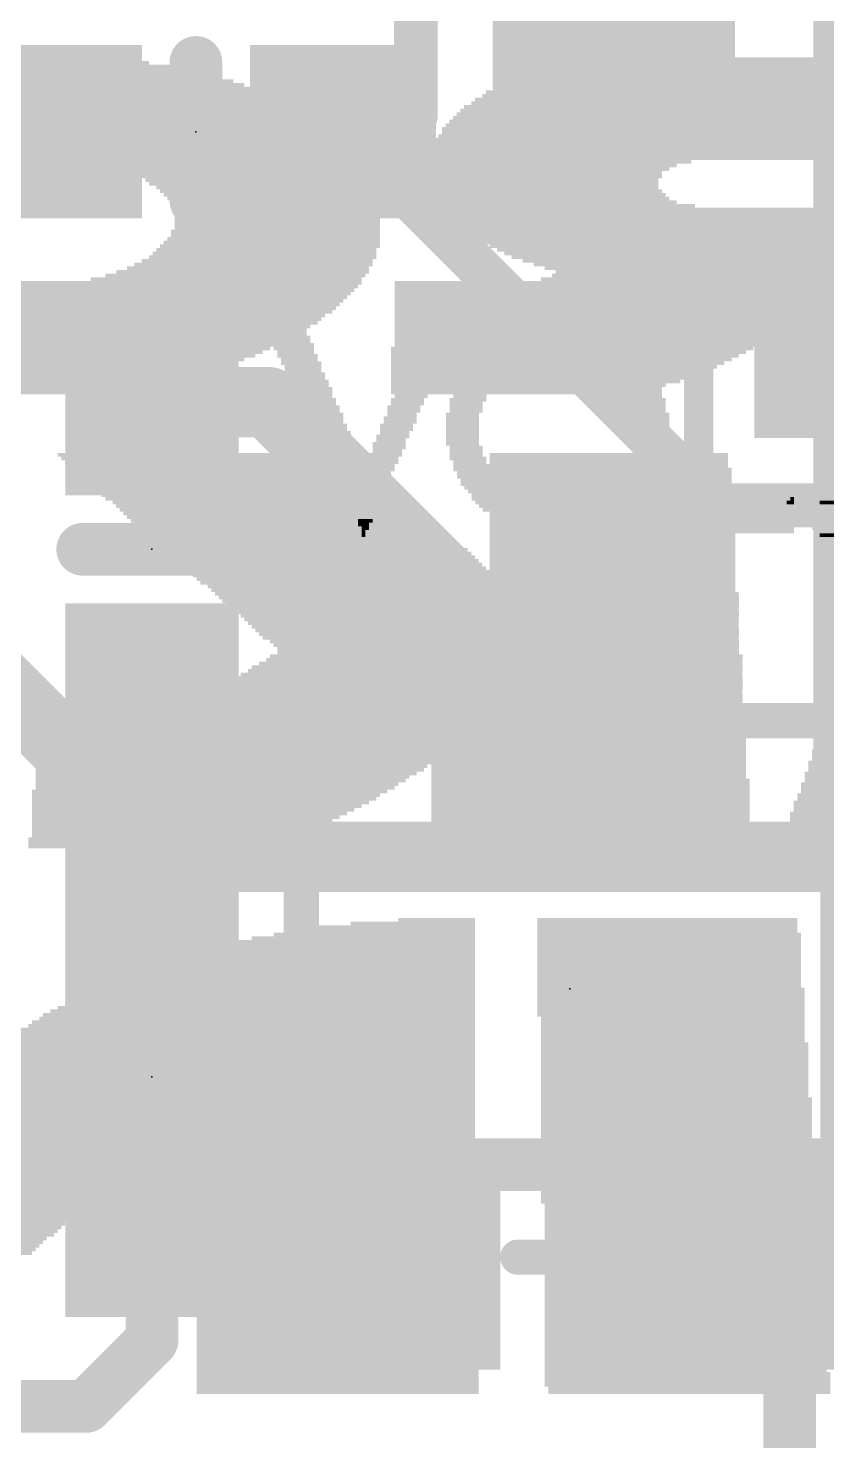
# Model space of a CAD drawing. Extents: x -8.6 to 58.7, y -9 to 29.5.
# Drawn here: x 12.11 to 16.72, y 4.88 to 13.04 of the extents above; entities that cross this region are included whole.
import ezdxf

# ---------------------------------------------------------------- set-up
doc = ezdxf.new("R2010")
doc.units = 0
for name, color, linetype in [('1', 12, 'CONTINUOUS'), ('16', 5, 'CONTINUOUS'), ('200', 132, 'CONTINUOUS'), ('201', 6, 'CONTINUOUS'), ('21', 40, 'CONTINUOUS'), ('23', 53, 'CONTINUOUS')]:
    doc.layers.add(name, color=color, linetype=linetype)

# ---------------------------------------------------------------- blocks, each defined once
blk = doc.blocks.new('RECT')
blk.add_solid([(-0.5, -0.5), (0.5, -0.5), (-0.5, 0.5), (0.5, 0.5)])

msp = doc.modelspace()

# ---------------------------------------------------------------- linework, layer by layer
at = {"layer": '1'}
for points, const_width in [([(14.351, 19.05), (14.351, 12.539)], 0.254), ([(13.931, 12.446), (14.024, 12.539)], 0.254), ([(14.024, 12.539), (14.351, 12.539)], 0.254), ([(13.931, 12.446), (16.09, 10.287)], 0.254), ([(12.827, 10.883), (13.5, 10.883)], 0.4064), ([(13.5, 10.883), (15.24, 9.143)], 0.4064), ([(16.09, 10.287), (18.846, 10.287)], 0.254), ([(12.827, 9.183), (12.827, 7.835)], 0.4064), ([(12.827, 6.135), (12.827, 5.461)], 0.3048), ([(16.24, 5.893), (16.51, 5.623)], 0.3048), ([(16.51, 5.623), (16.51, 3.81)], 0.3048), ([(12.827, 5.461), (12.446, 5.08)], 0.3048), ([(12.446, 5.08), (9.525, 5.08)], 0.3048)]:
    msp.add_lwpolyline(points, dxfattribs=dict(at, const_width=const_width))
for points, const_width in [([(14.024, 12.6025, 1), (14.024, 12.4755)], 0.127), ([(14.0689, 12.4941, 1), (13.9791, 12.5839)], 0.127), ([(14.351, 12.4755, 1), (14.351, 12.6025)], 0.127), ([(13.9759, 12.4909, 1), (13.8861, 12.4011)], 0.127), ([(14.2875, 12.539, 1), (14.4145, 12.539)], 0.127), ([(13.8861, 12.4909, 1), (13.9759, 12.4011)], 0.127), ([(12.827, 10.9846, 1), (12.827, 10.7814)], 0.2032), ([(13.5718, 10.9548, 1), (13.4282, 10.8112)], 0.2032), ([(13.5, 10.7814, 1), (13.5, 10.9846)], 0.2032), ([(16.09, 10.3505, 1), (16.09, 10.2235)], 0.127), ([(16.0451, 10.2421, 1), (16.1349, 10.3319)], 0.127), ([(12.9286, 9.183, 1), (12.7254, 9.183)], 0.2032), ([(15.1682, 9.0712, 1), (15.3118, 9.2148)], 0.2032), ([(12.7254, 7.835, 1), (12.9286, 7.835)], 0.2032), ([(12.9032, 6.135, 1), (12.7508, 6.135)], 0.1524), ([(16.2939, 5.9469, 1), (16.1861, 5.8391)], 0.1524), ([(16.5862, 5.623, 1), (16.4338, 5.623)], 0.1524), ([(16.4561, 5.5691, 1), (16.5639, 5.6769)], 0.1524), ([(12.8809, 5.4071, 1), (12.7731, 5.5149)], 0.1524), ([(12.7508, 5.461, 1), (12.9032, 5.461)], 0.1524), ([(12.446, 5.0038, 1), (12.446, 5.1562)], 0.1524), ([(12.3921, 5.1339, 1), (12.4999, 5.0261)], 0.1524)]:
    msp.add_lwpolyline(points, format="xyb", dxfattribs=dict(at, const_width=const_width))
at = {"layer": '16'}
for points, const_width in [([(16.8504, 16.891), (16.8504, 8.3414)], 0.4064), ([(10.668, 10.541), (12.954, 8.255)], 0.4064), ([(16.8504, 8.3414), (18.6802, 8.3414)], 0.508), ([(16.8504, 8.3414), (16.764, 8.255)], 0.4064), ([(12.954, 8.255), (16.764, 8.255)], 0.4064), ([(18.161, 6.477), (11.557, 6.477)], 0.3048)]:
    msp.add_lwpolyline(points, dxfattribs=dict(at, const_width=const_width))
for points, const_width in [([(16.8504, 8.4684, 1), (16.8504, 8.2144)], 0.254), ([(16.9222, 8.2696, 1), (16.7786, 8.4132)], 0.2032), ([(12.954, 8.3566, 1), (12.954, 8.1534)], 0.2032), ([(12.8822, 8.1832, 1), (13.0258, 8.3268)], 0.2032), ([(16.6922, 8.3268, 1), (16.8358, 8.1832)], 0.2032), ([(16.7488, 8.3414, 1), (16.952, 8.3414)], 0.2032), ([(16.764, 8.1534, 1), (16.764, 8.3566)], 0.2032)]:
    msp.add_lwpolyline(points, format="xyb", dxfattribs=dict(at, const_width=const_width))
at = {"layer": '21'}
for points, const_width in [([(13.081, 12.046), (13.081, 12.846)], 0.3048), ([(12.427, 10.033), (13.227, 10.033)], 0.3048), ([(13.69, 6.643), (13.69, 9.043)], 0.2032), ([(13.69, 9.043), (14.29, 9.043)], 0.2032), ([(16.14, 9.043), (16.79, 9.043)], 0.2032), ([(16.79, 9.043), (16.79, 6.643)], 0.2032), ([(13.227, 6.985), (12.427, 6.985)], 0.3048), ([(14.94, 5.943), (15.49, 5.943)], 0.2032)]:
    msp.add_lwpolyline(points, dxfattribs=dict(at, const_width=const_width))
for points, const_width in [([(13.1572, 12.846, 1), (13.0048, 12.846)], 0.1524), ([(13.0048, 12.046, 1), (13.1572, 12.046)], 0.1524), ([(12.427, 10.1092, 1), (12.427, 9.9568)], 0.1524), ([(13.227, 9.9568, 1), (13.227, 10.1092)], 0.1524), ([(13.7408, 9.043, 1), (13.6392, 9.043)], 0.1016), ([(13.69, 9.0938, 1), (13.69, 8.9922)], 0.1016), ([(14.29, 8.9922, 1), (14.29, 9.0938)], 0.1016), ([(16.14, 9.0938, 1), (16.14, 8.9922)], 0.1016), ([(16.8408, 9.043, 1), (16.7392, 9.043)], 0.1016), ([(12.427, 7.0612, 1), (12.427, 6.9088)], 0.1524), ([(13.227, 6.9088, 1), (13.227, 7.0612)], 0.1524), ([(13.6392, 6.643, 1), (13.7408, 6.643)], 0.1016), ([(16.7392, 6.643, 1), (16.8408, 6.643)], 0.1016), ([(14.94, 5.9938, 1), (14.94, 5.8922)], 0.1016), ([(15.49, 5.8922, 1), (15.49, 5.9938)], 0.1016)]:
    msp.add_lwpolyline(points, format="xyb", dxfattribs=dict(at, const_width=const_width))
at = {"layer": '23'}
for p in [(13.081, 12.446), (12.827, 10.033), (15.24, 7.493), (12.827, 6.985)]:
    msp.add_point(p, dxfattribs=at)

# ---------------------------------------------------------------- block references
at = {"layer": '1'}
for p, xscale, yscale, rotation in [((15.494, 13.39), 1.4, 1.4, 180), ((14.24, 5.893), 1.2, 1.2, 90), ((16.24, 5.893), 1.2, 1.2, 90)]:
    msp.add_blockref('RECT', p, dxfattribs=dict(at, xscale=xscale, yscale=yscale, rotation=rotation))
at = {"layer": '1', "xscale": 1.075}
for p, rotation in [((12.231, 12.446), 180), ((13.931, 12.446), 180), ((12.827, 10.883), 90), ((12.827, 9.183), 90), ((12.827, 7.835), 270), ((12.827, 6.135), 270)]:
    msp.add_blockref('RECT', p, dxfattribs=dict(at, rotation=rotation))
at = {"layer": '1', "yscale": 1.2, "rotation": 90}
msp.add_blockref('RECT', (16.907, 11.176), dxfattribs=at)
at = {"layer": '1', "xscale": 1.6, "yscale": 1.5}
msp.add_blockref('RECT', (15.24, 9.143), dxfattribs=at)
at = {"layer": '200', "yscale": 0.0212}
for p, xscale in [((15.1704, 11.3408), 0.2327), ((13.6047, 11.3196), 0.2751), ((13.6047, 11.2985), 0.2327), ((13.6047, 11.2773), 0.2327), ((13.6259, 11.2562), 0.2327), ((14.4828, 11.3196), 0.2962), ((14.4828, 11.2985), 0.2539), ((14.4616, 11.2562), 0.2116), ((14.4722, 11.2773), 0.2327), ((15.1599, 11.2562), 0.6771), ((15.1704, 11.2773), 0.6136), ((15.1704, 11.2985), 0.529), ((15.1704, 11.3196), 0.402), ((15.985, 11.3196), 0.2116), ((15.985, 11.2985), 0.1693), ((15.985, 11.2773), 0.1693), ((15.985, 11.2562), 0.1693), ((13.6259, 11.235), 0.2327), ((13.647, 11.2138), 0.2327), ((13.647, 11.1927), 0.2327), ((13.6576, 11.1715), 0.2116), ((14.4193, 11.1715), 0.2116), ((14.4405, 11.2138), 0.2116), ((14.4299, 11.1927), 0.1904), ((14.4511, 11.235), 0.1904), ((15.1704, 11.1715), 0.9098), ((15.1704, 11.1927), 0.8675), ((15.1704, 11.2138), 0.7829), ((15.1704, 11.235), 0.7405), ((15.985, 11.235), 0.1693), ((15.985, 11.2138), 0.1693), ((15.985, 11.1927), 0.1693), ((15.985, 11.1715), 0.1693), ((13.6682, 11.1504), 0.2327), ((13.6788, 11.1292), 0.2116), ((13.6894, 11.1081), 0.2327), ((14.3982, 11.1081), 0.2116), ((14.4193, 11.1504), 0.2116), ((14.4087, 11.1292), 0.1904), ((14.8319, 11.1292), 0.3174), ((14.8107, 11.1081), 0.2751), ((14.8742, 11.1504), 0.3597), ((15.4666, 11.1504), 0.3597), ((15.509, 11.1292), 0.3174), ((15.5301, 11.1081), 0.2751), ((15.985, 11.1504), 0.1693), ((15.985, 11.1292), 0.1693), ((15.985, 11.1081), 0.1693), ((13.6999, 11.0869), 0.2116), ((13.6999, 11.0657), 0.2116), ((13.7211, 11.0446), 0.2116), ((13.7211, 11.0234), 0.2116), ((14.377, 11.0657), 0.2116), ((14.3664, 11.0446), 0.1904), ((14.3664, 11.0234), 0.1904), ((14.3876, 11.0869), 0.1904), ((14.7261, 11.0446), 0.2327), ((14.7261, 11.0234), 0.2327), ((14.7578, 11.0657), 0.2539), ((14.779, 11.0869), 0.2539), ((15.5619, 11.0869), 0.2539), ((15.583, 11.0657), 0.2539), ((15.6042, 11.0446), 0.2539), ((15.6148, 11.0234), 0.2327), ((15.985, 11.0869), 0.1693), ((15.985, 11.0657), 0.1693), ((15.985, 11.0446), 0.1693), ((15.985, 11.0234), 0.1693), ((13.7423, 11.0023), 0.2116), ((13.7423, 10.9811), 0.2116), ((13.7634, 10.9599), 0.2116), ((13.7634, 10.9388), 0.2116), ((14.3347, 10.9599), 0.2116), ((14.3241, 10.9388), 0.1904), ((14.3453, 11.0023), 0.1904), ((14.3453, 10.9811), 0.1904), ((14.6732, 10.9599), 0.2116), ((14.6732, 10.9388), 0.2116), ((14.7049, 11.0023), 0.2327), ((14.6944, 10.9811), 0.2116), ((15.6359, 11.0023), 0.2327), ((15.6465, 10.9811), 0.2116), ((15.6676, 10.9599), 0.2116), ((15.6676, 10.9388), 0.2116), ((15.985, 11.0023), 0.1693), ((15.985, 10.9811), 0.1693), ((15.985, 10.9599), 0.1693), ((15.985, 10.9388), 0.1693), ((13.7634, 10.9176), 0.2116), ((13.7846, 10.8965), 0.2116), ((13.7846, 10.8753), 0.2116), ((13.8057, 10.8542), 0.2116), ((14.2818, 10.8542), 0.1904), ((14.3029, 10.8965), 0.1904), ((14.3029, 10.8753), 0.1904), ((14.3241, 10.9176), 0.1904), ((14.6521, 10.8965), 0.2116), ((14.6415, 10.8753), 0.1904), ((14.6415, 10.8542), 0.1904), ((14.6626, 10.9176), 0.1904), ((15.6782, 10.9176), 0.1904), ((15.6888, 10.8965), 0.2116), ((15.6994, 10.8753), 0.1904), ((15.6994, 10.8542), 0.1904), ((15.985, 10.9176), 0.1693), ((15.985, 10.8965), 0.1693), ((15.985, 10.8753), 0.1693), ((15.985, 10.8542), 0.1693), ((13.8057, 10.833), 0.2116), ((13.8269, 10.8118), 0.2116), ((13.8269, 10.7907), 0.2116), ((13.8375, 10.7695), 0.1904), ((14.2606, 10.7907), 0.1904), ((14.2606, 10.7695), 0.1904), ((14.2818, 10.833), 0.1904), ((14.2712, 10.8118), 0.1693), ((14.6203, 10.8118), 0.1904), ((14.6203, 10.7907), 0.1904), ((14.6203, 10.7695), 0.1904), ((14.6415, 10.833), 0.1904), ((15.6994, 10.833), 0.1904), ((15.7205, 10.8118), 0.1904), ((15.7205, 10.7907), 0.1904), ((15.7205, 10.7695), 0.1904), ((15.985, 10.833), 0.1693), ((15.985, 10.8118), 0.1693), ((15.985, 10.7907), 0.1693), ((15.985, 10.7695), 0.1693), ((13.848, 10.7484), 0.2116), ((13.8586, 10.7272), 0.1904), ((13.8692, 10.706), 0.2116), ((13.8798, 10.6849), 0.1904), ((14.2183, 10.6849), 0.1904), ((14.2289, 10.706), 0.1693), ((14.2395, 10.7484), 0.1904), ((14.2395, 10.7272), 0.1904), ((14.6203, 10.7484), 0.1904), ((14.6203, 10.7272), 0.1904), ((14.6203, 10.706), 0.1904), ((14.6203, 10.6849), 0.1904), ((15.7205, 10.7484), 0.1904), ((15.7205, 10.7272), 0.1904), ((15.7205, 10.706), 0.1904), ((15.7205, 10.6849), 0.1904), ((15.985, 10.7484), 0.1693), ((15.985, 10.7272), 0.1693), ((15.985, 10.706), 0.1693), ((15.985, 10.6849), 0.1693), ((13.8798, 10.6637), 0.1904), ((13.9009, 10.6426), 0.1904), ((13.9009, 10.6214), 0.1904), ((13.9221, 10.6003), 0.1904), ((14.1972, 10.6426), 0.1904), ((14.1972, 10.6214), 0.1904), ((14.1866, 10.6003), 0.1693), ((14.2077, 10.6637), 0.1693), ((14.6203, 10.6637), 0.1904), ((14.6203, 10.6426), 0.1904), ((14.6415, 10.6214), 0.1904), ((14.6415, 10.6003), 0.1904), ((15.6994, 10.6214), 0.1904), ((15.6994, 10.6003), 0.1904), ((15.7205, 10.6637), 0.1904), ((15.7205, 10.6426), 0.1904), ((15.985, 10.6637), 0.1693), ((15.985, 10.6426), 0.1693), ((15.985, 10.6214), 0.1693), ((15.985, 10.6003), 0.1693), ((13.9221, 10.5791), 0.1904), ((13.9433, 10.5579), 0.1904), ((13.9433, 10.5368), 0.1904), ((14.1548, 10.5368), 0.1904), ((14.176, 10.5791), 0.1904), ((14.1654, 10.5579), 0.1693), ((14.6415, 10.5791), 0.1904), ((14.6521, 10.5579), 0.2116), ((14.6626, 10.5368), 0.1904), ((15.6888, 10.5579), 0.2116), ((15.6782, 10.5368), 0.1904), ((15.6994, 10.5791), 0.1904), ((15.985, 10.5791), 0.1693), ((15.985, 10.5579), 0.1693), ((15.985, 10.5368), 0.1693), ((13.9433, 10.5156), 0.1904), ((14.049, 10.4945), 0.3597), ((14.0385, 10.4733), 0.3385), ((14.049, 10.4522), 0.3174), ((14.1443, 10.5156), 0.1693), ((14.6732, 10.5156), 0.2116), ((14.6732, 10.4945), 0.2116), ((14.7049, 10.4522), 0.2327), ((14.6944, 10.4733), 0.2116), ((15.6359, 10.4522), 0.2327), ((15.6465, 10.4733), 0.2116), ((15.6676, 10.5156), 0.2116), ((15.6676, 10.4945), 0.2116), ((15.985, 10.5156), 0.1693), ((15.985, 10.4945), 0.1693), ((15.985, 10.4733), 0.1693), ((15.985, 10.4522), 0.1693), ((14.049, 10.431), 0.3174), ((14.049, 10.4098), 0.2751), ((14.049, 10.3887), 0.2751), ((14.049, 10.3675), 0.2327), ((14.7261, 10.431), 0.2327), ((14.7261, 10.4098), 0.2327), ((14.7578, 10.3887), 0.2539), ((14.779, 10.3675), 0.2539), ((15.5619, 10.3675), 0.2539), ((15.583, 10.3887), 0.2539), ((15.6148, 10.431), 0.2327), ((15.6148, 10.4098), 0.2327), ((15.985, 10.431), 0.1693), ((15.985, 10.4098), 0.1693), ((15.985, 10.3887), 0.1693), ((15.985, 10.3675), 0.1693), ((14.049, 10.3464), 0.2327), ((14.049, 10.3252), 0.1904), ((14.049, 10.304), 0.1904), ((14.0596, 10.2829), 0.1693), ((14.8107, 10.3464), 0.2751), ((14.8319, 10.3252), 0.3174), ((14.8742, 10.304), 0.3597), ((15.1704, 10.2829), 0.9098), ((15.4666, 10.304), 0.3597), ((15.509, 10.3252), 0.3174), ((15.5301, 10.3464), 0.2751), ((15.985, 10.3464), 0.1693), ((15.985, 10.3252), 0.1693), ((15.985, 10.304), 0.1693), ((16.2178, 10.2829), 0.6347), ((16.514, 10.304), 0.0423), ((16.5246, 10.3252), 0.0212), ((16.7256, 10.2829), 0.1693), ((16.7256, 10.304), 0.0846), ((14.049, 10.2617), 0.1481), ((14.0596, 10.2406), 0.127), ((14.049, 10.2194), 0.1058), ((14.0596, 10.1982), 0.0846), ((15.1704, 10.2617), 0.8675), ((15.1704, 10.2406), 0.7829), ((15.1704, 10.2194), 0.7405), ((15.1704, 10.1982), 0.6982), ((16.2178, 10.2617), 0.6347), ((16.2178, 10.2406), 0.6347), ((16.2178, 10.2194), 0.6347), ((16.2178, 10.1982), 0.6347), ((16.7256, 10.2406), 0.2116), ((16.7256, 10.2194), 0.2116), ((16.7256, 10.1982), 0.2116), ((16.7256, 10.2617), 0.1693), ((14.049, 10.1771), 0.0635), ((14.0596, 10.1559), 0.0423), ((14.049, 10.1348), 0.0212), ((14.049, 10.1136), 0.0212), ((15.1704, 10.1771), 0.6136), ((15.1704, 10.1559), 0.529), ((15.1704, 10.1348), 0.402), ((15.1704, 10.1136), 0.2327), ((16.2072, 10.1348), 0.6559), ((16.2178, 10.1771), 0.6347), ((16.2178, 10.1559), 0.6347), ((16.7256, 10.1771), 0.2116), ((16.7256, 10.1559), 0.1693), ((16.7256, 10.1348), 0.127), ((16.7256, 10.1136), 0.0846)]:
    msp.add_blockref('RECT', p, dxfattribs=dict(at, xscale=xscale))
at = {"layer": '201', "yscale": 0.0212, "rotation": 180}
for p, xscale in [((12.3767, 12.8219), 1.1637), ((12.3767, 12.843), 0.8675), ((12.3661, 12.8642), 0.3385), ((16.5872, 12.8219), 2.8564), ((16.6507, 12.843), 2.7294), ((16.7459, 12.8642), 2.539), ((12.3661, 12.7372), 1.8619), ((12.3661, 12.7584), 1.735), ((12.3661, 12.7796), 1.5657), ((12.3767, 12.8007), 1.3753), ((16.4708, 12.7372), 3.1314), ((16.492, 12.7584), 3.0891), ((16.5131, 12.7796), 3.0045), ((16.5449, 12.8007), 2.941), ((12.3661, 12.6526), 2.3274), ((12.3556, 12.6738), 2.2216), ((12.3661, 12.6949), 2.1158), ((12.3661, 12.7161), 1.9889), ((16.3862, 12.6526), 3.3007), ((16.3968, 12.6738), 3.2795), ((16.4179, 12.6949), 3.2372), ((16.4391, 12.7161), 3.1949), ((12.3556, 12.568), 2.6871), ((12.3556, 12.5891), 2.6025), ((12.3556, 12.6103), 2.5178), ((12.3556, 12.6314), 2.4332), ((16.3333, 12.568), 3.4488), ((16.3439, 12.5891), 3.4276), ((16.3545, 12.6103), 3.3642), ((16.365, 12.6314), 3.343), ((12.345, 12.4833), 2.9622), ((12.3556, 12.5045), 2.8987), ((12.345, 12.5257), 2.8352), ((12.345, 12.5468), 2.7506), ((16.291, 12.4833), 3.5334), ((16.3016, 12.5045), 3.5123), ((16.3121, 12.5257), 3.4911), ((16.3227, 12.5468), 3.4699), ((12.3344, 12.3987), 3.1949), ((12.345, 12.4199), 3.1314), ((12.345, 12.441), 3.0891), ((12.345, 12.4622), 3.0045), ((16.2698, 12.3987), 3.6181), ((16.2804, 12.4199), 3.5969), ((16.2804, 12.4622), 3.5546), ((16.291, 12.441), 3.5757), ((12.3344, 12.3141), 3.3642), ((12.3344, 12.3352), 3.3218), ((12.3344, 12.3564), 3.2795), ((12.3344, 12.3775), 3.2372), ((16.2592, 12.3352), 3.6392), ((16.2592, 12.3141), 3.6392), ((16.2698, 12.3775), 3.6181), ((16.2698, 12.3564), 3.6181), ((11.4246, 12.2718), 1.6292), ((12.3344, 12.2929), 3.4065), ((13.2336, 12.2718), 1.608), ((13.3077, 12.2506), 1.5022), ((16.2592, 12.2929), 3.6392), ((15.1484, 12.2506), 1.4176), ((15.1908, 12.2718), 1.5022), ((13.3606, 12.2294), 1.4388), ((13.3923, 12.2083), 1.3753), ((13.424, 12.1871), 1.3541), ((13.4452, 12.166), 1.3118), ((15.1061, 12.2083), 1.333), ((15.1061, 12.1871), 1.333), ((15.0955, 12.166), 1.3118), ((15.1273, 12.2294), 1.3753), ((13.4664, 12.1448), 1.3118), ((13.4875, 12.1236), 1.2695), ((13.4981, 12.1025), 1.2483), ((13.5193, 12.0813), 1.2483), ((15.0955, 12.1448), 1.3118), ((15.1061, 12.1236), 1.2907), ((15.1167, 12.1025), 1.3118), ((15.1273, 12.0813), 1.333), ((13.5298, 12.0602), 1.2272), ((13.5404, 12.039), 1.206), ((13.5404, 12.0179), 1.206), ((13.551, 11.9967), 1.1849), ((15.1484, 12.0602), 1.333), ((15.1802, 12.039), 1.3541), ((15.2331, 12.0179), 1.4599), ((16.3227, 11.9967), 3.5969), ((13.551, 11.9755), 1.1849), ((13.551, 11.9544), 1.1849), ((13.551, 11.9332), 1.1849), ((13.551, 11.9121), 1.1849), ((16.3333, 11.9755), 3.5757), ((16.3544, 11.9544), 3.5757), ((16.365, 11.9332), 3.5546), ((16.3756, 11.9121), 3.5334), ((13.5298, 11.8274), 1.2272), ((13.5404, 11.8697), 1.206), ((13.5404, 11.8486), 1.206), ((13.551, 11.8909), 1.1849), ((16.3862, 11.8909), 3.5123), ((16.3968, 11.8697), 3.4911), ((16.4073, 11.8486), 3.4699), ((16.4285, 11.8274), 3.4276), ((13.4769, 11.7428), 1.2907), ((13.4875, 11.764), 1.2695), ((13.5087, 11.7851), 1.2695), ((13.5193, 11.8063), 1.2483), ((16.4391, 11.8063), 3.4065), ((16.4708, 11.7851), 3.3853), ((16.492, 11.764), 3.343), ((16.5131, 11.7428), 3.3007), ((13.4135, 11.6793), 1.3753), ((13.4346, 11.7005), 1.333), ((13.4664, 11.7216), 1.3118), ((16.5343, 11.7216), 3.2584), ((16.566, 11.7005), 3.1949), ((16.5978, 11.6793), 3.1314), ((13.2548, 11.5947), 1.5657), ((13.3077, 11.6159), 1.5022), ((13.35, 11.637), 1.4599), ((13.3817, 11.6582), 1.3964), ((16.6295, 11.5947), 3.1103), ((16.6295, 11.6582), 3.0679), ((16.6612, 11.6159), 3.0468), ((16.6718, 11.637), 3.0256), ((12.2815, 11.5735), 3.5123), ((12.2815, 11.5524), 3.4699), ((12.2709, 11.5312), 3.4488), ((12.2709, 11.5101), 3.4065), ((16.2063, 11.5735), 3.9566), ((16.2063, 11.5524), 3.9566), ((16.2063, 11.5312), 3.9566), ((15.5293, 11.5101), 2.6025), ((12.2709, 11.4889), 3.3642), ((12.2709, 11.4677), 3.3218), ((12.2709, 11.4466), 3.2795), ((12.2709, 11.4254), 3.2372), ((15.4975, 11.4677), 2.539), ((15.4764, 11.4466), 2.4967), ((15.4552, 11.4254), 2.4544), ((15.5081, 11.4889), 2.5601), ((12.2709, 11.4043), 3.1949), ((12.2603, 11.3831), 3.1314), ((12.2603, 11.362), 3.0891), ((12.2603, 11.3408), 3.0468), ((15.4023, 11.362), 2.3486), ((15.4341, 11.4043), 2.412), ((15.4235, 11.3831), 2.3909), ((15.3812, 11.3408), 2.3062), ((12.2603, 11.3196), 2.9621), ((12.2603, 11.2985), 2.9198), ((12.2603, 11.2773), 2.8352), ((12.2498, 11.2562), 2.7717), ((15.3706, 11.3196), 2.2851), ((15.3494, 11.2985), 2.2428), ((15.3283, 11.2773), 2.2005), ((15.3177, 11.2562), 2.1793), ((12.2498, 11.235), 2.6871), ((12.2498, 11.2138), 2.6025), ((12.2498, 11.1927), 2.5178), ((12.2498, 11.1715), 2.4332), ((15.2542, 11.1927), 2.0947), ((15.2331, 11.1715), 2.0523), ((15.2965, 11.235), 2.137), ((15.2754, 11.2138), 2.0947), ((12.2498, 11.1504), 2.3486), ((12.2392, 11.1292), 2.2428), ((12.2392, 11.1081), 2.1581), ((15.2119, 11.1504), 2.01), ((15.1908, 11.1292), 1.9677), ((15.1696, 11.1081), 1.9254), ((12.2392, 11.0869), 2.0312), ((12.2392, 11.0657), 1.9042), ((12.2392, 11.0446), 1.7773), ((12.2392, 11.0234), 1.608), ((15.0955, 11.0446), 1.7773), ((15.1484, 11.0869), 1.8831), ((15.1273, 11.0657), 1.8408), ((15.0744, 11.0234), 1.735), ((12.2392, 11.0023), 1.4388), ((12.2392, 10.9811), 1.2272), ((12.2286, 10.9599), 0.9521), ((12.2286, 10.9388), 0.529), ((15.0426, 11.0023), 1.6715), ((15.0003, 10.9811), 1.5869), ((14.958, 10.9599), 1.5022), ((14.884, 10.9388), 1.3541), ((13.1278, 10.5791), 1.6927), ((13.1596, 10.5579), 1.7138), ((13.1807, 10.5368), 1.7138), ((15.4658, 10.5791), 1.3753), ((15.4658, 10.5579), 1.3753), ((15.4658, 10.5368), 1.3753), ((13.2019, 10.5156), 1.7138), ((13.223, 10.4945), 1.7138), ((13.2442, 10.4733), 1.7138), ((13.2865, 10.4522), 1.7138), ((15.4658, 10.5156), 1.3753), ((15.4764, 10.4945), 1.3964), ((15.4764, 10.4733), 1.3964), ((15.4764, 10.4522), 1.3964), ((13.3077, 10.431), 1.7138), ((13.3288, 10.4098), 1.7138), ((13.35, 10.3887), 1.7138), ((13.3711, 10.3675), 1.7138), ((15.4764, 10.431), 1.3964), ((15.4764, 10.4098), 1.3964), ((15.4764, 10.3887), 1.3964), ((15.4764, 10.3675), 1.3964), ((13.4029, 10.3464), 1.735), ((13.424, 10.3252), 1.735), ((13.4558, 10.304), 1.7138), ((13.4769, 10.2829), 1.7138), ((15.4764, 10.3464), 1.3964), ((15.4764, 10.3252), 1.3964), ((15.4764, 10.304), 1.3964), ((15.4764, 10.2829), 1.3964), ((13.4981, 10.2617), 1.7138), ((13.5298, 10.2406), 1.735), ((13.551, 10.2194), 1.735), ((13.5721, 10.1982), 1.735), ((15.4764, 10.2617), 1.3964), ((15.4764, 10.2406), 1.3964), ((15.4764, 10.2194), 1.3964), ((15.4764, 10.1982), 1.3964), ((13.5933, 10.1771), 1.735), ((13.6145, 10.1559), 1.735), ((13.6568, 10.1348), 1.735), ((13.6779, 10.1136), 1.735), ((15.4764, 10.1771), 1.3964), ((15.4764, 10.1559), 1.3964), ((15.487, 10.1348), 1.4176), ((15.487, 10.1136), 1.4176), ((13.6991, 10.0925), 1.735), ((13.7203, 10.0713), 1.735), ((13.7414, 10.0501), 1.735), ((13.7732, 10.029), 1.7561), ((15.487, 10.0925), 1.4176), ((15.487, 10.0713), 1.4176), ((15.487, 10.0501), 1.4176), ((15.487, 10.029), 1.4176), ((13.7943, 10.0078), 1.7561), ((13.826, 9.9867), 1.735), ((13.8472, 9.9655), 1.735), ((15.487, 10.0078), 1.4176), ((15.487, 9.9867), 1.4176), ((15.487, 9.9655), 1.4176), ((13.8684, 9.9444), 1.735), ((13.8895, 9.9232), 1.735), ((14.6195, 9.902), 3.1526), ((14.6301, 9.8809), 3.1314), ((15.487, 9.9444), 1.4176), ((15.487, 9.9232), 1.4176), ((14.6406, 9.8597), 3.1103), ((14.6512, 9.8386), 3.0891), ((14.6724, 9.8174), 3.0468), ((14.683, 9.7962), 3.0256), ((14.7041, 9.7751), 3.0256), ((14.7147, 9.7539), 3.0045), ((14.7253, 9.7328), 2.9833), ((14.7359, 9.7116), 2.9621), ((14.7464, 9.6905), 2.941), ((14.7676, 9.6693), 2.8987), ((14.7782, 9.6481), 2.8775), ((14.7887, 9.627), 2.8564), ((14.7993, 9.6058), 2.8352), ((14.8099, 9.5847), 2.814), ((14.8205, 9.5635), 2.7929), ((14.8311, 9.5423), 2.7717), ((14.8416, 9.5212), 2.7506), ((14.8628, 9.5), 2.7083), ((14.8734, 9.4789), 2.6871), ((14.884, 9.4577), 2.6659), ((14.8628, 9.3942), 2.7506), ((14.8734, 9.4154), 2.7294), ((14.884, 9.4366), 2.6659), ((14.7887, 9.3096), 2.8987), ((14.8099, 9.3308), 2.8564), ((14.8205, 9.3519), 2.8352), ((14.8416, 9.3731), 2.7929), ((14.7147, 9.225), 3.0468), ((14.7359, 9.2461), 3.0045), ((14.757, 9.2673), 2.9622), ((14.7676, 9.2885), 2.941), ((14.6512, 9.1403), 3.1737), ((14.6618, 9.1615), 3.1526), ((14.683, 9.1827), 3.1103), ((14.7041, 9.2038), 3.0679), ((14.2175, 9.0557), 4.0835), ((14.556, 9.0769), 3.3642), ((14.6089, 9.098), 3.2584), ((14.6301, 9.1192), 3.216), ((18.5549, 9.098), 3.6604), ((14.2175, 9.0346), 4.0835), ((14.2175, 9.0134), 4.0835), ((13.4769, 8.9922), 2.6025), ((13.4558, 8.9711), 2.5601), ((15.5293, 8.9922), 1.4599), ((15.5293, 8.9711), 1.4599), ((18.5761, 8.9711), 3.7873), ((18.5655, 9.0346), 3.7238), ((18.5761, 9.0134), 3.745), ((18.5761, 8.9922), 3.745), ((13.3817, 8.8864), 2.4544), ((13.4135, 8.9288), 2.5178), ((13.3923, 8.9076), 2.4755), ((13.4346, 8.9499), 2.5178), ((15.5293, 8.9499), 1.4599), ((15.5293, 8.9288), 1.4599), ((15.5293, 8.9076), 1.4599), ((15.5293, 8.8864), 1.4599), ((18.5866, 8.9076), 3.8508), ((18.5972, 8.8864), 3.872), ((18.5866, 8.9499), 3.8085), ((18.5866, 8.9288), 3.8085), ((13.3288, 8.823), 2.3486), ((13.3606, 8.8653), 2.412), ((13.3394, 8.8441), 2.3697), ((15.5293, 8.8653), 1.4599), ((15.5293, 8.8441), 1.4599), ((15.5293, 8.823), 1.4599), ((18.5866, 8.8653), 3.8931), ((18.5972, 8.8441), 3.9143), ((18.5972, 8.823), 3.9143), ((13.2759, 8.7595), 2.2428), ((13.3077, 8.8018), 2.3062), ((13.2865, 8.7807), 2.2639), ((13.2548, 8.7383), 2.2005), ((15.5293, 8.8018), 1.4599), ((15.5293, 8.7807), 1.4599), ((15.5293, 8.7595), 1.4599), ((15.5293, 8.7383), 1.4599), ((18.6078, 8.7383), 4.0201), ((18.5972, 8.8018), 3.9566), ((18.6078, 8.7807), 3.9777), ((18.6078, 8.7595), 3.9777), ((13.2336, 8.7172), 2.1581), ((13.223, 8.696), 2.137), ((13.2019, 8.6749), 2.0947), ((13.1913, 8.6537), 2.0735), ((15.5293, 8.7172), 1.4599), ((15.5399, 8.696), 1.4811), ((15.5399, 8.6749), 1.4811), ((15.5399, 8.6537), 1.4811), ((18.6184, 8.6749), 4.0835), ((18.6184, 8.6537), 4.0835), ((18.6184, 8.7172), 4.0412), ((18.6184, 8.696), 4.0412), ((13.1596, 8.6325), 2.0523), ((13.1384, 8.6114), 2.01), ((13.1278, 8.5902), 1.9889), ((13.1067, 8.5691), 1.9466), ((15.5399, 8.6325), 1.4811), ((15.5399, 8.6114), 1.4811), ((15.5399, 8.5902), 1.4811), ((15.5399, 8.5691), 1.4811), ((17.3066, 8.5691), 1.5446), ((18.629, 8.6114), 4.147), ((17.3172, 8.5902), 1.5234), ((18.629, 8.6325), 4.1047), ((13.0855, 8.5479), 1.9042), ((13.0644, 8.5268), 1.8619), ((13.0432, 8.5056), 1.8196), ((13.022, 8.4844), 1.7773), ((15.5399, 8.5479), 1.4811), ((15.5399, 8.5268), 1.4811), ((15.5399, 8.5056), 1.4811), ((15.5399, 8.4844), 1.4811), ((17.2854, 8.5056), 1.5445), ((17.2748, 8.4844), 1.5234), ((17.296, 8.5479), 1.5234), ((17.296, 8.5268), 1.5234), ((13.0009, 8.4633), 1.735), ((12.9797, 8.4421), 1.6927), ((12.948, 8.421), 1.6292), ((12.9268, 8.3998), 1.5869), ((15.5399, 8.4633), 1.4811), ((15.5399, 8.4421), 1.4811), ((15.5399, 8.421), 1.4811), ((15.5399, 8.3998), 1.4811), ((17.2643, 8.4421), 1.5446), ((17.2643, 8.421), 1.5446), ((17.2537, 8.3998), 1.5234), ((17.2748, 8.4633), 1.5234), ((12.8422, 8.3575), 1.4599), ((12.7258, 8.3152), 1.2272), ((12.7893, 8.3363), 1.3541), ((12.8845, 8.3786), 1.5022), ((15.5399, 8.3786), 1.4811), ((15.5399, 8.3575), 1.4811), ((15.5504, 8.3363), 1.5022), ((15.5504, 8.3152), 1.5022), ((17.2219, 8.3152), 1.5445), ((17.2431, 8.3786), 1.5445), ((17.2431, 8.3575), 1.5445), ((17.2325, 8.3363), 1.5234), ((14.1646, 7.8285), 1.0579), ((14.2386, 7.8497), 0.9098), ((14.3338, 7.8709), 0.7194), ((14.4714, 7.892), 0.4443), ((15.8043, 7.892), 1.5022), ((15.8043, 7.8709), 1.5022), ((15.8043, 7.8497), 1.5022), ((15.8043, 7.8285), 1.5022), ((17.4864, 7.892), 1.5657), ((13.953, 7.7439), 1.4811), ((14.0059, 7.7651), 1.3753), ((14.0482, 7.7862), 1.2907), ((14.1117, 7.8074), 1.1637), ((15.8149, 7.8074), 1.5234), ((15.8149, 7.7862), 1.5234), ((15.8149, 7.7651), 1.5234), ((15.8149, 7.7439), 1.5234), ((13.8366, 7.6804), 1.7138), ((13.8789, 7.7016), 1.6292), ((13.9107, 7.7227), 1.5657), ((15.8149, 7.7227), 1.5234), ((15.8149, 7.7016), 1.5234), ((15.8149, 7.6804), 1.5234), ((13.7097, 7.5958), 1.9677), ((13.7414, 7.617), 1.9042), ((13.7732, 7.6381), 1.8408), ((13.8049, 7.6593), 1.7773), ((15.8149, 7.6593), 1.5234), ((15.8149, 7.6381), 1.5234), ((15.8149, 7.617), 1.5234), ((15.8149, 7.5958), 1.5234), ((13.6145, 7.5112), 2.1581), ((13.6356, 7.5323), 2.1158), ((13.6568, 7.5535), 2.0735), ((13.6885, 7.5746), 2.01), ((15.8149, 7.5746), 1.5234), ((15.8149, 7.5535), 1.5234), ((15.8149, 7.5323), 1.5234), ((15.8149, 7.5112), 1.5234), ((13.5193, 7.4265), 2.3486), ((13.5404, 7.4477), 2.3062), ((13.5616, 7.4688), 2.2639), ((13.5827, 7.49), 2.2216), ((15.8255, 7.49), 1.5445), ((15.8255, 7.4688), 1.5445), ((15.8255, 7.4477), 1.5445), ((15.8255, 7.4265), 1.5445), ((13.4452, 7.3419), 2.4967), ((13.4664, 7.3631), 2.4544), ((13.4875, 7.3842), 2.412), ((13.5087, 7.4054), 2.3697), ((15.8255, 7.4054), 1.5445), ((15.8255, 7.3842), 1.5445), ((15.8255, 7.3631), 1.5445), ((15.8255, 7.3419), 1.5445), ((13.3817, 7.2573), 2.6236), ((13.4029, 7.2784), 2.5813), ((13.4135, 7.2996), 2.5601), ((13.4346, 7.3207), 2.5178), ((15.8361, 7.3207), 1.5234), ((15.8361, 7.2996), 1.5234), ((15.8361, 7.2784), 1.5234), ((15.8361, 7.2573), 1.5234), ((13.3288, 7.1726), 2.7294), ((13.3394, 7.1938), 2.7083), ((13.3606, 7.2149), 2.6659), ((13.3711, 7.2361), 2.6448), ((15.8361, 7.2361), 1.5234), ((15.8361, 7.2149), 1.5234), ((15.8361, 7.1938), 1.5234), ((15.8467, 7.1726), 1.5446), ((12.5248, 7.1092), 4.3374), ((13.3077, 7.1303), 2.7717), ((13.3183, 7.1515), 2.7506), ((15.8467, 7.1515), 1.5446), ((15.8467, 7.1303), 1.5446), ((15.8467, 7.1092), 1.5446), ((12.5248, 7.088), 4.3374), ((12.5248, 7.0668), 4.3374), ((12.5248, 7.0457), 4.3374), ((12.5248, 7.0245), 4.3374), ((15.8467, 7.088), 1.5446), ((15.8467, 7.0668), 1.5446), ((15.8467, 7.0457), 1.5446), ((15.8467, 7.0245), 1.5446), ((12.5142, 6.9822), 4.3586), ((12.5142, 6.961), 4.3586), ((12.5142, 6.9399), 4.3586), ((12.5248, 7.0034), 4.3374), ((15.8467, 7.0034), 1.5446), ((15.8467, 6.9822), 1.5446), ((15.8467, 6.961), 1.5446), ((15.8467, 6.9399), 1.5446), ((12.5142, 6.9187), 4.3586), ((12.5142, 6.8976), 4.3586), ((12.5142, 6.8764), 4.3586), ((12.5142, 6.8553), 4.3586), ((15.8467, 6.9187), 1.5446), ((15.8467, 6.8976), 1.5446), ((15.8467, 6.8764), 1.5446), ((15.8572, 6.8553), 1.5657), ((12.5037, 6.8129), 4.3797), ((12.5037, 6.7918), 4.3797), ((12.5037, 6.7706), 4.3797), ((12.5142, 6.8341), 4.3586), ((15.8572, 6.8341), 1.5657), ((15.8572, 6.8129), 1.5657), ((15.8572, 6.7918), 1.5657), ((15.8572, 6.7706), 1.5657), ((12.5037, 6.7495), 4.3797), ((12.5037, 6.7283), 4.3797), ((12.5037, 6.7071), 4.3797), ((12.5037, 6.686), 4.3797), ((15.8572, 6.7495), 1.5657), ((15.8572, 6.7283), 1.5657), ((15.8572, 6.7071), 1.5657), ((15.8572, 6.686), 1.5657), ((12.4931, 6.6437), 4.4009), ((12.4931, 6.6225), 4.4009), ((12.4931, 6.6014), 4.4009), ((12.5037, 6.6648), 4.3797), ((15.8572, 6.6648), 1.5657), ((15.8572, 6.6437), 1.5657), ((15.8572, 6.6225), 1.5657), ((15.8572, 6.6014), 1.5657), ((12.4931, 6.5802), 4.4009), ((12.4931, 6.559), 4.4009), ((12.4931, 6.5379), 4.4009), ((15.8572, 6.5802), 1.5657), ((15.8572, 6.559), 1.5657), ((15.8678, 6.5379), 1.5869), ((12.4825, 6.4744), 4.4221), ((12.4825, 6.4533), 4.4221), ((12.4931, 6.5167), 4.4009), ((12.4931, 6.4956), 4.4009), ((15.8678, 6.5167), 1.5869), ((15.8678, 6.4956), 1.5869), ((15.8678, 6.4744), 1.5869), ((15.8678, 6.4533), 1.5869), ((12.4825, 6.4321), 4.4221), ((12.4825, 6.4109), 4.4221), ((11.615, 6.3898), 2.6871), ((11.5621, 6.3686), 2.5813), ((13.9107, 6.3898), 1.5657), ((13.9107, 6.3686), 1.5657), ((15.8678, 6.4321), 1.5869), ((15.8678, 6.4109), 1.5869), ((15.8678, 6.3898), 1.5869), ((15.8678, 6.3686), 1.5869), ((11.414, 6.284), 2.3274), ((11.5198, 6.3475), 2.4967), ((11.4775, 6.3263), 2.412), ((11.4563, 6.3051), 2.3697), ((13.9107, 6.3475), 1.5657), ((13.9107, 6.3263), 1.5657), ((13.9107, 6.3051), 1.5657), ((13.9107, 6.284), 1.5657), ((15.8678, 6.3475), 1.5869), ((15.8678, 6.3263), 1.5869), ((15.8678, 6.3051), 1.5869), ((15.8678, 6.284), 1.5869), ((11.3929, 6.2628), 2.2851), ((11.3717, 6.2417), 2.2428), ((11.3505, 6.2205), 2.2005), ((11.34, 6.1994), 2.1793), ((13.9001, 6.2205), 1.5869), ((13.9001, 6.1994), 1.5869), ((13.9107, 6.2628), 1.5657), ((13.9107, 6.2417), 1.5657), ((15.8678, 6.2628), 1.5869), ((15.8784, 6.2417), 1.5657), ((15.889, 6.2205), 1.5869), ((15.889, 6.1994), 1.5869), ((11.2659, 6.1147), 2.0735), ((11.3188, 6.1782), 2.137), ((11.3082, 6.157), 2.1158), ((11.2871, 6.1359), 2.0735), ((13.9001, 6.1782), 1.5869), ((13.9001, 6.157), 1.5869), ((13.9001, 6.1359), 1.5869), ((13.9001, 6.1147), 1.5869), ((15.889, 6.1782), 1.5869), ((15.889, 6.157), 1.5869), ((15.889, 6.1359), 1.5869), ((15.889, 6.1147), 1.5869), ((11.2447, 6.0724), 2.0312), ((11.2236, 6.0512), 1.9889), ((11.213, 6.0301), 1.9677), ((11.2553, 6.0936), 2.0523), ((13.9001, 6.0936), 1.5869), ((13.9001, 6.0724), 1.5869), ((13.9001, 6.0512), 1.5869), ((13.9001, 6.0301), 1.5869), ((15.889, 6.0936), 1.5869), ((15.889, 6.0724), 1.5869), ((15.889, 6.0512), 1.5869), ((15.889, 6.0301), 1.5869), ((11.2024, 6.0089), 1.9466), ((11.1919, 5.9878), 1.9254), ((11.1813, 5.9666), 1.9042), ((13.9001, 6.0089), 1.5869), ((13.9001, 5.9878), 1.5869), ((13.9001, 5.9666), 1.5869), ((15.889, 6.0089), 1.5869), ((15.889, 5.9878), 1.5869), ((15.889, 5.9666), 1.5869), ((13.9001, 5.9455), 1.5869), ((13.9001, 5.9243), 1.5869), ((13.9001, 5.9031), 1.5869), ((13.9001, 5.882), 1.5869), ((15.889, 5.9455), 1.5869), ((15.889, 5.9243), 1.5869), ((15.8996, 5.9031), 1.608), ((15.8996, 5.882), 1.608), ((13.9001, 5.8608), 1.5869), ((13.9001, 5.8397), 1.5869), ((13.9001, 5.8185), 1.5869), ((13.9001, 5.7973), 1.5869), ((15.8996, 5.8608), 1.608), ((15.8996, 5.8397), 1.608), ((15.8996, 5.8185), 1.608), ((15.8996, 5.7973), 1.608), ((13.9001, 5.7762), 1.5869), ((13.9001, 5.755), 1.5869), ((13.9001, 5.7339), 1.5869), ((13.9001, 5.7127), 1.5869), ((15.8996, 5.7762), 1.608), ((15.8996, 5.755), 1.608), ((15.8996, 5.7339), 1.608), ((15.8996, 5.7127), 1.608), ((13.8895, 5.6704), 1.608), ((13.8895, 5.6492), 1.608), ((13.8895, 5.6281), 1.608), ((13.9001, 5.6916), 1.5869), ((15.8996, 5.6916), 1.608), ((15.8996, 5.6704), 1.608), ((15.8996, 5.6492), 1.608), ((15.8996, 5.6281), 1.608), ((13.8895, 5.6069), 1.608), ((13.8895, 5.5858), 1.608), ((13.9001, 5.5646), 1.6292), ((13.9001, 5.5434), 1.6292), ((15.9101, 5.5858), 1.6292), ((15.9101, 5.5646), 1.6292), ((15.9101, 5.5434), 1.6292), ((15.8996, 5.6069), 1.608), ((13.9001, 5.5223), 1.6292), ((13.9001, 5.5011), 1.6292), ((13.9001, 5.48), 1.6292), ((13.9001, 5.4588), 1.6292), ((15.9101, 5.5223), 1.6292), ((15.9101, 5.5011), 1.6292), ((15.9101, 5.48), 1.6292), ((15.9101, 5.4588), 1.6292), ((13.9001, 5.4377), 1.6292), ((13.9001, 5.4165), 1.6292), ((13.9001, 5.3953), 1.6292), ((15.9101, 5.4377), 1.6292), ((15.9101, 5.4165), 1.6292), ((15.9101, 5.3953), 1.6292), ((13.9001, 5.3742), 1.6292), ((13.9001, 5.353), 1.6292), ((13.9001, 5.3319), 1.6292), ((13.9001, 5.3107), 1.6292), ((15.9101, 5.3742), 1.6292), ((15.9101, 5.353), 1.6292), ((15.9101, 5.3319), 1.6292), ((15.9101, 5.3107), 1.6292), ((13.9001, 5.2896), 1.6292), ((13.9001, 5.2684), 1.6292), ((13.9001, 5.2472), 1.6292), ((13.9001, 5.2261), 1.6292), ((15.9101, 5.2896), 1.6292), ((15.9207, 5.2684), 1.6503), ((15.9207, 5.2472), 1.6503), ((15.9207, 5.2261), 1.6503), ((13.9001, 5.2049), 1.6292), ((13.9001, 5.1838), 1.6292), ((13.9001, 5.1626), 1.6292), ((15.9207, 5.2049), 1.6503), ((15.9313, 5.1838), 1.6292), ((15.9313, 5.1626), 1.6292)]:
    msp.add_blockref('RECT', p, dxfattribs=dict(at, xscale=xscale))

doc.saveas('drawing.dxf')
